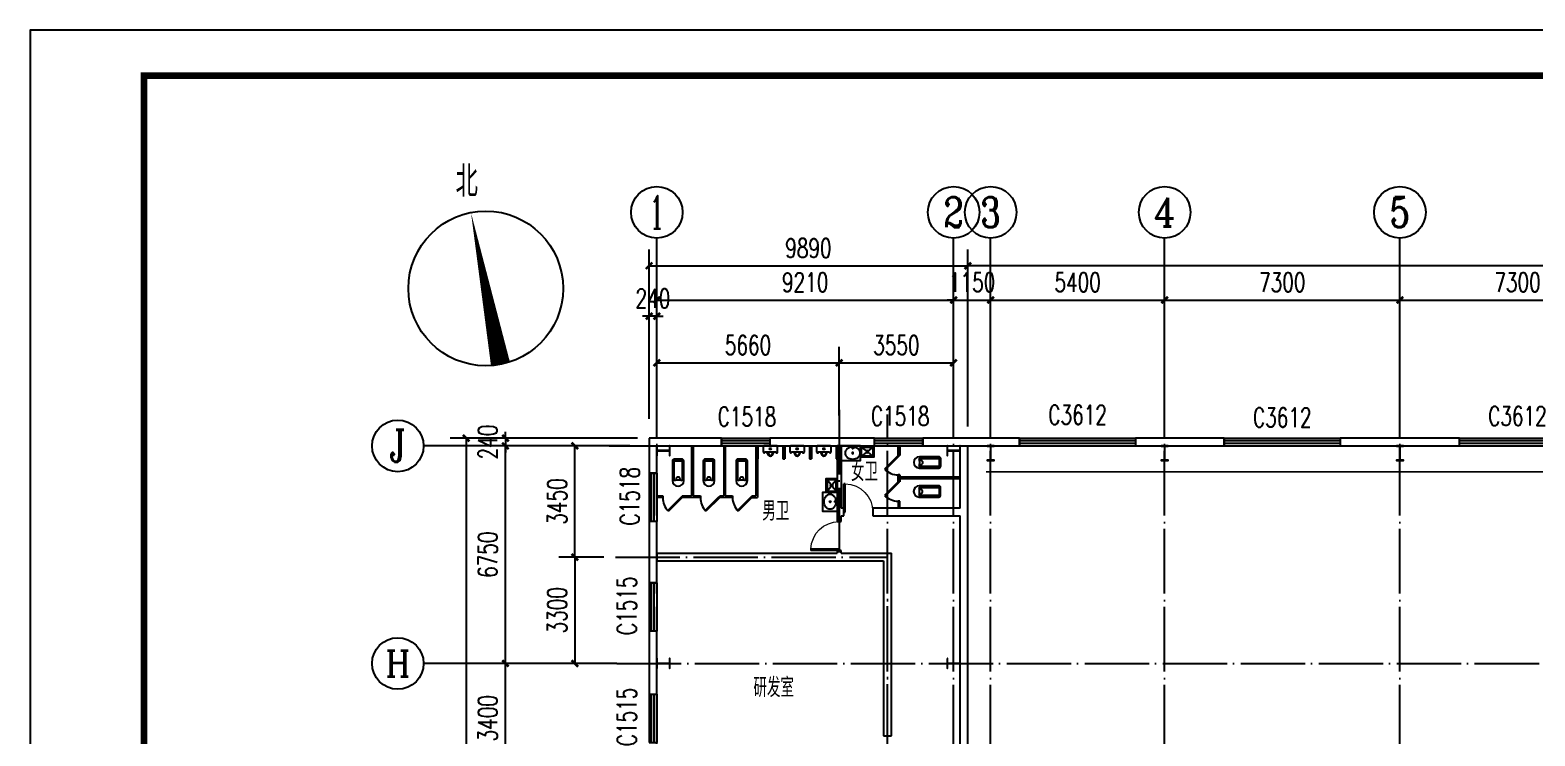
# Model space of a CAD drawing. Extents: x -89996 to 1006241, y -2176 to 440573.
# Drawn here: x 242854 to 289552, y 252998 to 274896 of the extents above; entities that cross this region are included whole.
import ezdxf
from ezdxf.enums import TextEntityAlignment as Align

# ---------------------------------------------------------------- set-up
doc = ezdxf.new("R2010")
doc.units = 0
doc.header["$LTSCALE"] = 1000
doc.header["$MEASUREMENT"] = 0
doc.linetypes.add('DASH', pattern=[0.35, 0.25, -0.1])
doc.linetypes.add('DOTE', pattern=[2.42, 2, -0.2, 0.02, -0.2])
for name, color, linetype in [('AXIS', 3, 'Continuous'), ('AXIS_TEXT', 7, 'Continuous'), ('DIM_SYMB', 3, 'Continuous'), ('DOTE', 1, 'DOTE'), ('GZ', 50, 'Continuous'), ('LVTRY', 6, 'Continuous'), ('PUB_TEXT', 7, 'Continuous'), ('PUB_TITLE', 4, 'Continuous'), ('TEXT', 7, 'Continuous'), ('WALL', 9, 'Continuous'), ('WINDOW', 4, 'Continuous'), ('WINDOW_TEXT', 7, 'Continuous')]:
    doc.layers.add(name, color=color, linetype=linetype)
doc.styles.add('_TCH_AXIS', font='COMPLEX', dxfattribs={"bigfont": 'GBCBIG'})
doc.styles.add('_TCH_DIM', font='SIMPLEX', dxfattribs={"bigfont": 'GBCBIG'})
doc.styles.add('_TCH_DIM_T3', font='SIMPLEX', dxfattribs={"width": 0.705882, "bigfont": 'GBCBIG'})
doc.styles.add('_TCH_WINDOW', font='SIMPLEX', dxfattribs={"height": 3.5, "bigfont": 'GBCBIG'})
doc.styles.add('COMPLEX', font='COMPLEX')
doc.styles.add('TSSD_Norm', font='tssdeng.shx', dxfattribs={"bigfont": 'hztxt.shx'})
doc.dimstyles.new('_TCH_ARCH&&200', dxfattribs={"dimtxt": 595, "dimasz": 200, "dimexe": 500, "dimexo": 600, "dimgap": 252.5, "dimtad": 1, "dimdec": 0, "dimzin": 0, "dimdsep": 46, "dimtxsty": '_TCH_DIM_T3', "dimblk": 'ARCHTICK', "dimcen": 0.09, "dimclrt": 7, "dimazin": 2, "dimtfac": 1, "dimtdec": 0, "dimtix": 1, "dimtmove": 2, "dimatfit": 3, "dimfxl": 0, "dimtolj": 1, "dimtzin": 0, "dimarcsym": 0})
doc.dimstyles.new('TCH-200-1', dxfattribs={"dimtxt": 595, "dimasz": 200, "dimexe": 500, "dimexo": 600, "dimgap": 252.5, "dimtad": 1, "dimdec": 0, "dimzin": 0, "dimdsep": 46, "dimtxsty": '_TCH_DIM_T3', "dimblk": 'ARCHTICK', "dimcen": 0.09, "dimclrd": 3, "dimclre": 3, "dimclrt": 7, "dimazin": 2, "dimtfac": 1, "dimtdec": 0, "dimtix": 1, "dimtmove": 2, "dimatfit": 3, "dimfxl": 0, "dimtolj": 1, "dimtzin": 0, "dimarcsym": 0})

# ---------------------------------------------------------------- blocks, each defined once
blk = doc.blocks.new('_ArchTick')
at = {"color": 0, "linetype": 'ByBlock', "const_width": 0.4}
blk.add_lwpolyline([(-0.5, -0.5), (0.5, 0.5)], dxfattribs=at)
blk = doc.blocks.new('*D50')
at = {"layer": 'Defpoints', "color": 0, "transparency": 16777216}
for p in [(259758, 261995), (261230, 261995), (261262, 258545)]:
    blk.add_point(p, dxfattribs=at)
at = {"layer": 'WALL', "color": 3, "lineweight": -2, "transparency": 16777216}
for p, q in [((260630, 261995), (259258, 261995)), ((259758, 258545), (259758, 261995)), ((260662, 258545), (259258, 258545))]:
    blk.add_line(p, q, dxfattribs=at)
at = {"layer": 'WALL', "color": 3, "lineweight": -2, "transparency": 16777216, "xscale": 200, "yscale": 200, "zscale": 200}
for p, rotation in [((259758, 261995), 90), ((259758, 258545), 270)]:
    blk.add_blockref('_ArchTick', p, dxfattribs=dict(at, rotation=rotation))
at = {"layer": 'WALL', "color": 7, "transparency": 16777216, "insert": (259208, 260270), "char_height": 595, "attachment_point": 5, "rotation": 90, "style": '_TCH_DIM_T3'}
blk.add_mtext('\\A1;3450', dxfattribs=at)
blk = doc.blocks.new('*D51')
at = {"layer": 'Defpoints', "color": 0, "transparency": 16777216}
for p in [(261262, 258545), (259758, 255245), (261230, 255245)]:
    blk.add_point(p, dxfattribs=at)
at = {"layer": 'WALL', "color": 3, "lineweight": -2, "transparency": 16777216}
for p, q in [((260662, 258545), (259258, 258545)), ((259758, 258545), (259758, 255245)), ((260630, 255245), (259258, 255245))]:
    blk.add_line(p, q, dxfattribs=at)
at = {"layer": 'WALL', "color": 3, "lineweight": -2, "transparency": 16777216, "xscale": 200, "yscale": 200, "zscale": 200}
for p, rotation in [((259758, 258545), 90), ((259758, 255245), 270)]:
    blk.add_blockref('_ArchTick', p, dxfattribs=dict(at, rotation=rotation))
at = {"layer": 'WALL', "color": 7, "transparency": 16777216, "insert": (259208, 256895), "char_height": 595, "attachment_point": 5, "rotation": 90, "style": '_TCH_DIM_T3'}
blk.add_mtext('\\A1;3300', dxfattribs=at)
blk = doc.blocks.new('*D53')
at = {"layer": 'Defpoints', "color": 0, "transparency": 16777216}
for p in [(257604, 261995), (262062, 261995), (262302, 262235)]:
    blk.add_point(p, dxfattribs=at)
at = {"layer": 'WALL', "color": 3, "lineweight": -2, "transparency": 16777216}
for p, q in [((261702, 262235), (257104, 262235)), ((261462, 261995), (257104, 261995)), ((257604, 262235), (257604, 262435)), ((257604, 262235), (257604, 261995)), ((257604, 261995), (257604, 261795))]:
    blk.add_line(p, q, dxfattribs=at)
at = {"layer": 'WALL', "color": 3, "lineweight": -2, "transparency": 16777216, "xscale": 200, "yscale": 200, "zscale": 200}
for p, rotation in [((257604, 262235), 270), ((257604, 261995), 90)]:
    blk.add_blockref('_ArchTick', p, dxfattribs=dict(at, rotation=rotation))
at = {"layer": 'WALL', "color": 7, "transparency": 16777216, "insert": (257054, 262115), "char_height": 595, "attachment_point": 5, "rotation": 90, "style": '_TCH_DIM_T3'}
blk.add_mtext('\\A1;240', dxfattribs=at)
blk = doc.blocks.new('_AXISO')
blk.add_circle((0, 0), 0.5)
at = {"layer": 'AXIS_TEXT', "style": 'COMPLEX', "width": 1.041667}
blk.add_attdef('A', text='', height=0.56, dxfattribs=at).set_placement((-0.25, -0.28), (0.25, -0.28), align=Align.FIT)
blk = doc.blocks.new('*D3018')
at = {"layer": 'AXIS', "color": 0, "lineweight": -2, "transparency": 16777216}
for p, q in [((1480, 42427), (1480, 45877)), ((10690, 42427), (10690, 45877)), ((1480, 45377), (10690, 45377))]:
    blk.add_line(p, q, dxfattribs=at)
at = {"layer": 'Defpoints', "color": 0, "transparency": 16777216}
for p in [(10690, 45377), (1480, 41827), (10690, 41827)]:
    blk.add_point(p, dxfattribs=at)
at = {"layer": 'AXIS', "color": 0, "lineweight": -2, "transparency": 16777216, "xscale": 200, "yscale": 200, "zscale": 200, "rotation": 180}
blk.add_blockref('_ArchTick', (1480, 45377), dxfattribs=at)
at = {"layer": 'AXIS', "color": 0, "lineweight": -2, "transparency": 16777216, "xscale": 200, "yscale": 200, "zscale": 200}
blk.add_blockref('_ArchTick', (10690, 45377), dxfattribs=at)
at = {"layer": 'AXIS', "color": 7, "transparency": 16777216, "insert": (6085, 45927), "char_height": 595, "attachment_point": 5, "style": '_TCH_DIM_T3'}
blk.add_mtext('\\A1;9210', dxfattribs=at)
blk = doc.blocks.new('*D3019')
at = {"layer": 'AXIS', "color": 0, "lineweight": -2, "transparency": 16777216}
for p, q in [((10690, 42427), (10690, 45877)), ((11840, 42427), (11840, 45877)), ((10690, 45377), (10490, 45377)), ((10690, 45377), (11840, 45377)), ((11840, 45377), (12040, 45377))]:
    blk.add_line(p, q, dxfattribs=at)
at = {"layer": 'Defpoints', "color": 0, "transparency": 16777216}
for p in [(11840, 45377), (10690, 41827), (11840, 41827)]:
    blk.add_point(p, dxfattribs=at)
at = {"layer": 'AXIS', "color": 0, "lineweight": -2, "transparency": 16777216, "xscale": 200, "yscale": 200, "zscale": 200}
blk.add_blockref('_ArchTick', (10690, 45377), dxfattribs=at)
at = {"layer": 'AXIS', "color": 0, "lineweight": -2, "transparency": 16777216, "xscale": 200, "yscale": 200, "zscale": 200, "rotation": 180}
blk.add_blockref('_ArchTick', (11840, 45377), dxfattribs=at)
at = {"layer": 'AXIS', "color": 7, "transparency": 16777216, "insert": (11265, 45927), "char_height": 595, "attachment_point": 5, "style": '_TCH_DIM_T3'}
blk.add_mtext('\\A1;1150', dxfattribs=at)
blk = doc.blocks.new('*D3020')
at = {"layer": 'AXIS', "color": 0, "lineweight": -2, "transparency": 16777216}
for p, q in [((11840, 42427), (11840, 45877)), ((17240, 42427), (17240, 45877)), ((11840, 45377), (17240, 45377))]:
    blk.add_line(p, q, dxfattribs=at)
at = {"layer": 'Defpoints', "color": 0, "transparency": 16777216}
for p in [(17240, 45377), (11840, 41827), (17240, 41827)]:
    blk.add_point(p, dxfattribs=at)
at = {"layer": 'AXIS', "color": 0, "lineweight": -2, "transparency": 16777216, "xscale": 200, "yscale": 200, "zscale": 200, "rotation": 180}
blk.add_blockref('_ArchTick', (11840, 45377), dxfattribs=at)
at = {"layer": 'AXIS', "color": 0, "lineweight": -2, "transparency": 16777216, "xscale": 200, "yscale": 200, "zscale": 200}
blk.add_blockref('_ArchTick', (17240, 45377), dxfattribs=at)
at = {"layer": 'AXIS', "color": 7, "transparency": 16777216, "insert": (14540, 45927), "char_height": 595, "attachment_point": 5, "style": '_TCH_DIM_T3'}
blk.add_mtext('\\A1;5400', dxfattribs=at)
blk = doc.blocks.new('*D3021')
at = {"layer": 'AXIS', "color": 0, "lineweight": -2, "transparency": 16777216}
for p, q in [((17240, 42427), (17240, 45877)), ((24540, 42427), (24540, 45877)), ((17240, 45377), (24540, 45377))]:
    blk.add_line(p, q, dxfattribs=at)
at = {"layer": 'Defpoints', "color": 0, "transparency": 16777216}
for p in [(24540, 45377), (17240, 41827), (24540, 41827)]:
    blk.add_point(p, dxfattribs=at)
at = {"layer": 'AXIS', "color": 0, "lineweight": -2, "transparency": 16777216, "xscale": 200, "yscale": 200, "zscale": 200, "rotation": 180}
blk.add_blockref('_ArchTick', (17240, 45377), dxfattribs=at)
at = {"layer": 'AXIS', "color": 0, "lineweight": -2, "transparency": 16777216, "xscale": 200, "yscale": 200, "zscale": 200}
blk.add_blockref('_ArchTick', (24540, 45377), dxfattribs=at)
at = {"layer": 'AXIS', "color": 7, "transparency": 16777216, "insert": (20890, 45927), "char_height": 595, "attachment_point": 5, "style": '_TCH_DIM_T3'}
blk.add_mtext('\\A1;7300', dxfattribs=at)
blk = doc.blocks.new('*D3022')
at = {"layer": 'AXIS', "color": 0, "lineweight": -2, "transparency": 16777216}
for p, q in [((24540, 42427), (24540, 45877)), ((31840, 42427), (31840, 45877)), ((24540, 45377), (31840, 45377))]:
    blk.add_line(p, q, dxfattribs=at)
at = {"layer": 'Defpoints', "color": 0, "transparency": 16777216}
for p in [(31840, 45377), (24540, 41827), (31840, 41827)]:
    blk.add_point(p, dxfattribs=at)
at = {"layer": 'AXIS', "color": 0, "lineweight": -2, "transparency": 16777216, "xscale": 200, "yscale": 200, "zscale": 200, "rotation": 180}
blk.add_blockref('_ArchTick', (24540, 45377), dxfattribs=at)
at = {"layer": 'AXIS', "color": 0, "lineweight": -2, "transparency": 16777216, "xscale": 200, "yscale": 200, "zscale": 200}
blk.add_blockref('_ArchTick', (31840, 45377), dxfattribs=at)
at = {"layer": 'AXIS', "color": 7, "transparency": 16777216, "insert": (28190, 45927), "char_height": 595, "attachment_point": 5, "style": '_TCH_DIM_T3'}
blk.add_mtext('\\A1;7300', dxfattribs=at)
blk = doc.blocks.new('*D3037')
at = {"layer": 'AXIS', "color": 0, "lineweight": -2, "transparency": 16777216}
for p, q in [((-360, 34100), (-3718, 34100)), ((-3218, 30700), (-3218, 34100)), ((-360, 30700), (-3718, 30700))]:
    blk.add_line(p, q, dxfattribs=at)
at = {"layer": 'Defpoints', "color": 0, "transparency": 16777216}
for p in [(-3218, 34100), (240, 34100), (240, 30700)]:
    blk.add_point(p, dxfattribs=at)
at = {"layer": 'AXIS', "color": 0, "lineweight": -2, "transparency": 16777216, "xscale": 200, "yscale": 200, "zscale": 200}
for p, rotation in [((-3218, 34100), 90), ((-3218, 30700), 270)]:
    blk.add_blockref('_ArchTick', p, dxfattribs=dict(at, rotation=rotation))
at = {"layer": 'AXIS', "color": 7, "transparency": 16777216, "insert": (-3768, 32400), "char_height": 595, "attachment_point": 5, "rotation": 90, "style": '_TCH_DIM_T3'}
blk.add_mtext('\\A1;3400', dxfattribs=at)
blk = doc.blocks.new('*D3038')
at = {"layer": 'AXIS', "color": 0, "lineweight": -2, "transparency": 16777216}
for p, q in [((-360, 40850), (-3718, 40850)), ((-3218, 34100), (-3218, 40850)), ((-360, 34100), (-3718, 34100))]:
    blk.add_line(p, q, dxfattribs=at)
at = {"layer": 'Defpoints', "color": 0, "transparency": 16777216}
for p in [(-3218, 40850), (240, 40850), (240, 34100)]:
    blk.add_point(p, dxfattribs=at)
at = {"layer": 'AXIS', "color": 0, "lineweight": -2, "transparency": 16777216, "xscale": 200, "yscale": 200, "zscale": 200}
for p, rotation in [((-3218, 40850), 90), ((-3218, 34100), 270)]:
    blk.add_blockref('_ArchTick', p, dxfattribs=dict(at, rotation=rotation))
at = {"layer": 'AXIS', "color": 7, "transparency": 16777216, "insert": (-3768, 37475), "char_height": 595, "attachment_point": 5, "rotation": 90, "style": '_TCH_DIM_T3'}
blk.add_mtext('\\A1;6750', dxfattribs=at)
blk = doc.blocks.new('*D68')
at = {"layer": 'Defpoints', "color": 0, "transparency": 16777216}
for p in [(262302, 262235), (256386, 222145), (262302, 222145)]:
    blk.add_point(p, dxfattribs=at)
at = {"layer": 'WALL', "color": 3, "lineweight": -2, "transparency": 16777216}
for p, q in [((261702, 262235), (255886, 262235)), ((256386, 262235), (256386, 222145)), ((261702, 222145), (255886, 222145))]:
    blk.add_line(p, q, dxfattribs=at)
at = {"layer": 'WALL', "color": 3, "lineweight": -2, "transparency": 16777216, "xscale": 200, "yscale": 200, "zscale": 200}
for p, rotation in [((256386, 262235), 90), ((256386, 222145), 270)]:
    blk.add_blockref('_ArchTick', p, dxfattribs=dict(at, rotation=rotation))
at = {"layer": 'WALL', "color": 7, "transparency": 16777216, "insert": (255836, 242190), "char_height": 595, "attachment_point": 5, "rotation": 90, "style": '_TCH_DIM_T3'}
blk.add_mtext('\\A1;40090', dxfattribs=at)
blk = doc.blocks.new('*D62')
at = {"layer": 'Defpoints', "color": 0, "transparency": 16777216}
for p in [(267962, 264572), (262302, 262335), (267962, 262335)]:
    blk.add_point(p, dxfattribs=at)
at = {"layer": 'WALL', "color": 3, "lineweight": -2, "transparency": 16777216}
for p, q in [((262302, 262935), (262302, 265072)), ((267962, 262935), (267962, 265072)), ((262302, 264572), (267962, 264572))]:
    blk.add_line(p, q, dxfattribs=at)
at = {"layer": 'WALL', "color": 3, "lineweight": -2, "transparency": 16777216, "xscale": 200, "yscale": 200, "zscale": 200, "rotation": 180}
blk.add_blockref('_ArchTick', (262302, 264572), dxfattribs=at)
at = {"layer": 'WALL', "color": 3, "lineweight": -2, "transparency": 16777216, "xscale": 200, "yscale": 200, "zscale": 200}
blk.add_blockref('_ArchTick', (267962, 264572), dxfattribs=at)
at = {"layer": 'WALL', "color": 7, "transparency": 16777216, "insert": (265132, 265122), "char_height": 595, "attachment_point": 5, "style": '_TCH_DIM_T3'}
blk.add_mtext('\\A1;5660', dxfattribs=at)
blk = doc.blocks.new('*D63')
at = {"layer": 'Defpoints', "color": 0, "transparency": 16777216}
for p in [(271512, 264572), (267962, 262335), (271512, 262335)]:
    blk.add_point(p, dxfattribs=at)
at = {"layer": 'WALL', "color": 3, "lineweight": -2, "transparency": 16777216}
for p, q in [((267962, 262935), (267962, 265072)), ((271512, 262935), (271512, 265072)), ((267962, 264572), (271512, 264572))]:
    blk.add_line(p, q, dxfattribs=at)
at = {"layer": 'WALL', "color": 3, "lineweight": -2, "transparency": 16777216, "xscale": 200, "yscale": 200, "zscale": 200, "rotation": 180}
blk.add_blockref('_ArchTick', (267962, 264572), dxfattribs=at)
at = {"layer": 'WALL', "color": 3, "lineweight": -2, "transparency": 16777216, "xscale": 200, "yscale": 200, "zscale": 200}
blk.add_blockref('_ArchTick', (271512, 264572), dxfattribs=at)
at = {"layer": 'WALL', "color": 7, "transparency": 16777216, "insert": (269737, 265122), "char_height": 595, "attachment_point": 5, "style": '_TCH_DIM_T3'}
blk.add_mtext('\\A1;3550', dxfattribs=at)
blk = doc.blocks.new('*D65')
at = {"layer": 'Defpoints', "color": 0, "transparency": 16777216}
for p in [(262062, 266022), (262062, 262235), (262302, 262235)]:
    blk.add_point(p, dxfattribs=at)
at = {"layer": 'WALL', "color": 3, "lineweight": -2, "transparency": 16777216}
for p, q in [((262062, 262835), (262062, 266522)), ((262302, 262835), (262302, 266522)), ((262062, 266022), (261862, 266022)), ((262302, 266022), (262062, 266022)), ((262302, 266022), (262502, 266022))]:
    blk.add_line(p, q, dxfattribs=at)
at = {"layer": 'WALL', "color": 3, "lineweight": -2, "transparency": 16777216, "xscale": 200, "yscale": 200, "zscale": 200}
blk.add_blockref('_ArchTick', (262062, 266022), dxfattribs=at)
at = {"layer": 'WALL', "color": 3, "lineweight": -2, "transparency": 16777216, "xscale": 200, "yscale": 200, "zscale": 200, "rotation": 180}
blk.add_blockref('_ArchTick', (262302, 266022), dxfattribs=at)
at = {"layer": 'WALL', "color": 7, "transparency": 16777216, "insert": (262182, 266572), "char_height": 595, "attachment_point": 5, "style": '_TCH_DIM_T3'}
blk.add_mtext('\\A1;240', dxfattribs=at)
blk = doc.blocks.new('*D66')
at = {"layer": 'Defpoints', "color": 0, "transparency": 16777216}
for p in [(271952, 267584), (262062, 262235), (271952, 261995)]:
    blk.add_point(p, dxfattribs=at)
at = {"layer": 'WALL', "color": 3, "lineweight": -2, "transparency": 16777216}
for p, q in [((262062, 262835), (262062, 268084)), ((271952, 262595), (271952, 268084)), ((262062, 267584), (271952, 267584))]:
    blk.add_line(p, q, dxfattribs=at)
at = {"layer": 'WALL', "color": 3, "lineweight": -2, "transparency": 16777216, "xscale": 200, "yscale": 200, "zscale": 200, "rotation": 180}
blk.add_blockref('_ArchTick', (262062, 267584), dxfattribs=at)
at = {"layer": 'WALL', "color": 3, "lineweight": -2, "transparency": 16777216, "xscale": 200, "yscale": 200, "zscale": 200}
blk.add_blockref('_ArchTick', (271952, 267584), dxfattribs=at)
at = {"layer": 'WALL', "color": 7, "transparency": 16777216, "insert": (267007, 268134), "char_height": 595, "attachment_point": 5, "style": '_TCH_DIM_T3'}
blk.add_mtext('\\A1;9890', dxfattribs=at)
blk = doc.blocks.new('*D67')
at = {"layer": 'Defpoints', "color": 0, "transparency": 16777216}
for p in [(271952, 267584), (271952, 261995), (351062, 262335)]:
    blk.add_point(p, dxfattribs=at)
at = {"layer": 'WALL', "color": 3, "lineweight": -2, "transparency": 16777216}
for p, q in [((271952, 262595), (271952, 268084)), ((351062, 262935), (351062, 268084)), ((351062, 267584), (271952, 267584))]:
    blk.add_line(p, q, dxfattribs=at)
at = {"layer": 'WALL', "color": 3, "lineweight": -2, "transparency": 16777216, "xscale": 200, "yscale": 200, "zscale": 200, "rotation": 180}
blk.add_blockref('_ArchTick', (271952, 267584), dxfattribs=at)
at = {"layer": 'WALL', "color": 3, "lineweight": -2, "transparency": 16777216, "xscale": 200, "yscale": 200, "zscale": 200}
blk.add_blockref('_ArchTick', (351062, 267584), dxfattribs=at)
at = {"layer": 'WALL', "color": 7, "transparency": 16777216, "insert": (311507, 268134), "char_height": 595, "attachment_point": 5, "style": '_TCH_DIM_T3'}
blk.add_mtext('\\A1;79110', dxfattribs=at)
blk = doc.blocks.new('*U14')
at = {"color": 0}
for p, q in [((0, 0), (830, 0)), ((30, 0), (30, -400)), ((830, 0), (830, -400)), ((0, 0), (0, -400)), ((0, -400), (30, -400)), ((286, -180), (544, -180)), ((324, -180), (376, -272)), ((506, -180), (454, -272)), ((800, 0), (800, -400)), ((800, -400), (830, -400))]:
    blk.add_line(p, q, dxfattribs=at)
blk.add_lwpolyline([(244, -199), (247, -190, -0.320465), (261, -180), (286, -180, -0.270349), (299, -188), (354, -284, 0.583333), (476, -284), (531, -188, -0.270349), (544, -180), (569, -180, -0.320465), (583, -190), (586, -199, 0.847127), (640, -190), (640, -30, 0.414214), (610, 0), (220, 0, 0.414214), (190, -30), (190, -190, 0.847127)], format="xyb", close=True, dxfattribs=at)
blk.add_circle((415, -90), 25, dxfattribs=at)
blk.add_arc((415, -250), 45, 209.4871, 330.5129, dxfattribs=at)
blk.add_point((575, 0), dxfattribs=at)
blk = doc.blocks.new('*U12')
at = {"color": 0}
for p, q in [((-125, -670), (-125, -60)), ((-115, -50), (115, -50)), ((125, -60), (125, -670))]:
    blk.add_line(p, q, dxfattribs=at)
blk.add_lwpolyline([(175, -664), (175, -60, 0.414214), (115, 0), (-115, 0, 0.414214), (-175, -60), (-175, -664, 1)], format="xyb", close=True, dxfattribs=at)
for centre, radius, start, end in [((-115, -60), 10, 90, 180), ((115, -60), 10, 0, 90), ((0, -1140), 487, 75.1173, 104.8827), ((0, -623), 64.6, 328.6901, 211.3099)]:
    blk.add_arc(centre, radius, start, end, dxfattribs=at)
blk = doc.blocks.new('$TCHSYS$WIN2D')
for p, q in [((-0.5, 0.5), (0.5, 0.5)), ((-0.5, 0.5), (-0.5, -0.5)), ((0.5, 0.5), (0.5, -0.5)), ((0.5, 0.167), (-0.5, 0.167)), ((0.5, -0.167), (-0.5, -0.167)), ((-0.5, -0.5), (0.5, -0.5))]:
    blk.add_line(p, q)
blk = doc.blocks.new('$DorLib2D$00000001')
for p, q in [((0.45, 0.975), (0.5, 0.975)), ((0.45, 0), (0.45, 0.975)), ((0.5, 0), (0.5, 0.975)), ((0.5, 0), (0.45, 0))]:
    blk.add_line(p, q)
at = {"lineweight": 13}
blk.add_arc((0.475, 0), 0.975, 91.4693, 180, dxfattribs=at)
blk = doc.blocks.new('$lvtry$00000191')
at = {"color": 0}
for p, q in [((-250, -50, 0), (-39, -219, 0)), ((-250, -450, 0), (-39, -281, 0)), ((39, -219, 0), (250, -50, 0)), ((39, -281, 0), (250, -450, 0))]:
    blk.add_line(p, q, dxfattribs=at)
at = {"color": 0, "elevation": 0}
for points in [[(300, -500), (300, 0), (-300, 0), (-300, -500)], [(250, -450), (250, -50), (-250, -50), (-250, -450)]]:
    blk.add_lwpolyline(points, close=True, dxfattribs=at)
at = {"color": 0}
blk.add_circle((0, -250, 0), 50, dxfattribs=at)
for p in [(0, -50, 0), (0, -250, 0)]:
    blk.add_point(p, dxfattribs=at)
blk = doc.blocks.new('$lvtry$00000194')
at = {"color": 0}
for p, q in [((-17, -27), (-17, -17)), ((17, -27), (17, -17))]:
    blk.add_line(p, q, dxfattribs=at)
blk.add_lwpolyline([(14, -39, -0.067374), (92, -53, -0.088152), (166, -93, -0.105269), (218, -155, -0.121685), (235, -224, -0.121685), (218, -292, -0.105269), (166, -355, -0.088152), (92, -394, -0.078966), (0, -409, -0.078966), (-92, -394, -0.088152), (-166, -355, -0.105269), (-218, -292, -0.121685), (-235, -224, -0.121685), (-218, -155, -0.105269), (-166, -93, -0.088152), (-92, -53, -0.059935), (-23, -40, -0.059935)], format="xyb", dxfattribs=at)
for centre, radius in [((0, -221), 20), ((0, -27), 16.7), ((0, -221), 15)]:
    blk.add_circle(centre, radius, dxfattribs=at)
for centre, radius, start, end in [((0, -17), 16.7, 0, 180), ((-40, -17), 10.1, 106.6096, 258.1648), ((-64, 250), 259, 274.7069, 282.3732), ((-75, -197), 173, 71.36, 79.1873), ((-29, -63), 6.77, 155.344, 308.3224), ((-171, 35), 166, 324.8411, 338.1337), ((-171, 35), 170, 324.8411, 331.3523), ((-29, -63), 3.37, 155.344, 308.3224), ((100, -178), 170, 132.3141, 138.8253), ((100, -178), 166, 125.5327, 138.8253), ((-12, -42), 10.6, 201.8924, 261.774), ((-381, -99), 372, 2.3982, 6.7627), ((0, -80), 9.9, 201.7837, 338.2163), ((64, 250), 259, 257.6268, 265.2931), ((381, -99), 372, 170.1008, 177.6018), ((75, -197), 173, 100.8127, 110.4191), ((40, -17), 10.1, 281.8352, 73.3904)]:
    blk.add_arc(centre, radius, start, end, dxfattribs=at)
for p in [(0, -27), (0, -221)]:
    blk.add_point(p, dxfattribs=at)
blk = doc.blocks.new('A$C3A647AB8')
at = {"layer": 'AXIS'}
for p, q in [((1480, 41826.8), (1480, 47298.2)), ((10690.2, 41826.8), (10690.2, 47298.2)), ((11840, 41826.8), (11840, 47298.2)), ((17240, 41826.8), (17240, 47298.2)), ((24540, 41826.8), (24540, 47298.2)), ((240, 40850), (-5757.4, 40850)), ((240, 34100), (-5757.4, 34100))]:
    blk.add_line(p, q, dxfattribs=at)
at = {"layer": 'DOTE'}
for p, q in [((1480, -26.8), (1480, 41826.8)), ((8640.2, -24.6), (8640.2, 41826.8)), ((10690.2, -24.6), (10690.2, 41826.8)), ((11840, -26.8), (11840, 41826.8)), ((17240, -26.8), (17240, 41826.8)), ((24540, -26.8), (24540, 41826.8)), ((0, 40850), (91000, 40850)), ((240, 34100), (91240, 34100))]:
    blk.add_line(p, q, dxfattribs=at)
at = {"layer": 'GZ'}
for points in [[(1480, 40849.7), (1480, 40549.7), (1490, 40549.7), (1490, 40692.9), (1495, 40696.7), (1865.3, 40696.7), (1870, 40692.9), (1870, 40549.7), (1880, 40549.7), (1880, 40849.7), (1870, 40849.7), (1870, 40706.7), (1865.5, 40702.7), (1495, 40702.7), (1490, 40706.7), (1490, 40849.7), (1480, 40849.7)], [(10490, 40849.7), (10490, 40549.7), (10500, 40549.7), (10500, 40692.9), (10505, 40696.7), (10875.3, 40696.7), (10880, 40692.9), (10880, 40549.7), (10890, 40549.7), (10890, 40849.7), (10880, 40849.7), (10880, 40706.7), (10875.5, 40702.7), (10505, 40702.7), (10500, 40706.7), (10500, 40849.7), (10490, 40849.7)], [(11950, 40850), (11730, 40850), (11730, 40840), (11833.1, 40840), (11837, 40835), (11837, 40414.6), (11833.1, 40410), (11730, 40410), (11730, 40400), (11950, 40400), (11950, 40410), (11847, 40410), (11843, 40414.5), (11843, 40835), (11847, 40840), (11950, 40840), (11950, 40850)], [(17350, 40850), (17130, 40850), (17130, 40840), (17233.1, 40840), (17237, 40835), (17237, 40414.6), (17233.1, 40410), (17130, 40410), (17130, 40400), (17350, 40400), (17350, 40410), (17247, 40410), (17243, 40414.5), (17243, 40835), (17247, 40840), (17350, 40840), (17350, 40850)], [(24650, 40850), (24430, 40850), (24430, 40840), (24533.1, 40840), (24537, 40835), (24537, 40414.6), (24533.1, 40410), (24430, 40410), (24430, 40400), (24650, 40400), (24650, 40410), (24547, 40410), (24543, 40414.5), (24543, 40835), (24547, 40840), (24650, 40840), (24650, 40850)], [(1480, 34250), (1480, 33950), (1490, 33950), (1490, 34093.2), (1495, 34097), (1865.3, 34097), (1870, 34093.2), (1870, 33950), (1880, 33950), (1880, 34250), (1870, 34250), (1870, 34107), (1865.5, 34103), (1495, 34103), (1490, 34107), (1490, 34250), (1480, 34250)], [(10490, 34250), (10490, 33950), (10500, 33950), (10500, 34093.2), (10505, 34097), (10875.3, 34097), (10880, 34093.2), (10880, 33950), (10890, 33950), (10890, 34250), (10880, 34250), (10880, 34107), (10875.5, 34103), (10505, 34103), (10500, 34107), (10500, 34250), (10490, 34250)]]:
    blk.add_lwpolyline(points, close=True, dxfattribs=at)
at = {"layer": 'AXIS'}
ref = blk.add_blockref('_AXISO', (1480, 48098.2), dxfattribs=dict(at, xscale=1600, yscale=1600, zscale=1600))
ref.add_attrib('A', '1', dxfattribs={"layer": 'AXIS_TEXT', "height": 1029.4, "style": '_TCH_AXIS'}).set_placement((1259.4, 47583.5), (1700.6, 47583.5), align=Align.FIT)
ref = blk.add_blockref('_AXISO', (10690.2, 48098.2), dxfattribs=dict(at, xscale=1600, yscale=1600, zscale=1600))
ref.add_attrib('A', '2', dxfattribs={"layer": 'AXIS_TEXT', "height": 931.9, "style": '_TCH_AXIS'}).set_placement((10379.5, 47632.3), (11000.8, 47632.3), align=Align.FIT)
ref = blk.add_blockref('_AXISO', (11840, 48098.2), dxfattribs=dict(at, xscale=1600, yscale=1600, zscale=1600))
ref.add_attrib('A', '3', dxfattribs={"layer": 'AXIS_TEXT', "height": 931.9, "style": '_TCH_AXIS'}).set_placement((11529.4, 47632.3), (12150.6, 47632.3), align=Align.FIT)
ref = blk.add_blockref('_AXISO', (17240, 48098.2), dxfattribs=dict(at, xscale=1600, yscale=1600, zscale=1600))
ref.add_attrib('A', '4', dxfattribs={"layer": 'AXIS_TEXT', "height": 890.9, "style": '_TCH_AXIS'}).set_placement((16900.6, 47652.8), (17579.4, 47652.8), align=Align.FIT)
ref = blk.add_blockref('_AXISO', (24540, 48098.2), dxfattribs=dict(at, xscale=1600, yscale=1600, zscale=1600))
ref.add_attrib('A', '5', dxfattribs={"layer": 'AXIS_TEXT', "height": 931.9, "style": '_TCH_AXIS'}).set_placement((24229.4, 47632.3), (24850.6, 47632.3), align=Align.FIT)
ref = blk.add_blockref('_AXISO', (-6557.4, 40850), dxfattribs=dict(at, xscale=1600, yscale=1600, zscale=1600))
ref.add_attrib('A', 'J', dxfattribs={"layer": 'AXIS_TEXT', "height": 992.1, "style": '_TCH_AXIS'}).set_placement((-6817.3, 40353.9), (-6297.6, 40353.9), align=Align.FIT)
ref = blk.add_blockref('_AXISO', (-6557.4, 34100), dxfattribs=dict(at, xscale=1600, yscale=1600, zscale=1600))
ref.add_attrib('A', 'H', dxfattribs={"layer": 'AXIS_TEXT', "height": 811, "style": '_TCH_AXIS'}).set_placement((-6943.6, 33694.5), (-6171.2, 33694.5), align=Align.FIT)
for p1, p2, distance, picture, middle in [((1480, 41826.8), (10690.2, 41826.8), 3550, '*D3018', (6085.1, 45926.8)), ((10690.2, 41826.8), (11840, 41826.8), 3550, '*D3019', (11265.1, 45926.8)), ((11840, 41826.8), (17240, 41826.8), 3550, '*D3020', (14540, 45926.8)), ((17240, 41826.8), (24540, 41826.8), 3550, '*D3021', (20890, 45926.8)), ((24540, 41826.8), (31840, 41826.8), 3550, '*D3022', (28190, 45926.8)), ((240, 34100), (240, 40850), 3458.2, '*D3038', (-3768.2, 37475)), ((240, 30700), (240, 34100), 3458.2, '*D3037', (-3768.2, 32400))]:
    dim = blk.add_aligned_dim(p1=p1, p2=p2, distance=distance, dimstyle='_TCH_ARCH&&200', dxfattribs=at)
    dim.commit()
    dim.dimension.update_dxf_attribs({"geometry": picture, "text_midpoint": middle})

msp = doc.modelspace()

# ---------------------------------------------------------------- linework, layer by layer
at = {"color": 0}
for p, q in [((263378.07, 261994.83), (263378.07, 260444.83)), ((263378.07, 261994.83), (263378.07, 260444.83)), ((263428.07, 261994.83), (263428.07, 260444.83)), ((264378.07, 261994.83), (264378.07, 260444.83)), ((264378.07, 261994.83), (264378.07, 260444.83)), ((264428.07, 261994.83), (264428.07, 260444.83)), ((265378.07, 261994.83), (265378.07, 260444.83)), ((265378.07, 261994.83), (265378.07, 260444.83)), ((265432.12, 261994.83), (265432.12, 260394.83)), ((265432.12, 261994.83), (265432.12, 260394.83)), ((269792.13, 261696.68), (269792.13, 261994.83)), ((269842.13, 261994.83), (269842.13, 261696.68)), ((269792.13, 261696.68), (269367.87, 261272.41)), ((269813.34, 261675.47), (269389.61, 261251.73)), ((269842.13, 261696.68), (269792.13, 261696.68)), ((269792.13, 261696.68), (269813.34, 261675.47)), ((269842.13, 261096.68), (269792.13, 261096.68)), ((269792.13, 260882.69), (269792.13, 261096.68)), ((269842.13, 261096.68), (269842.13, 260882.69)), ((269792.13, 260882.69), (269367.87, 260458.43)), ((269813.34, 260861.48), (269389.61, 260437.74)), ((269842.13, 260882.69), (269792.13, 260882.69)), ((269792.13, 260882.69), (269813.34, 260861.48)), ((271712.13, 261020.88), (269842.13, 261020.88)), ((271712.13, 260970.88), (269842.13, 260970.88)), ((262302.13, 260444.83), (262485.67, 260444.83)), ((262485.67, 260394.83), (262302.13, 260394.83)), ((262485.67, 260444.83), (262485.67, 260394.83)), ((263064.46, 260416.05), (262640.73, 259992.31)), ((263085.67, 260394.83), (262661.41, 259970.57)), ((263085.67, 260394.83), (263064.46, 260416.05)), ((263085.67, 260444.83), (263378.07, 260444.83)), ((263085.67, 260444.83), (263085.67, 260394.83)), ((263653.07, 260394.83), (263085.67, 260394.83)), ((263428.07, 260444.83), (263653.07, 260444.83)), ((263653.07, 260444.83), (263653.07, 260394.83)), ((264231.86, 260416.05), (263808.13, 259992.31)), ((264253.07, 260394.83), (263828.81, 259970.57)), ((264253.07, 260394.83), (264231.86, 260416.05)), ((264253.07, 260444.83), (264378.07, 260444.83)), ((264253.07, 260444.83), (264253.07, 260394.83)), ((264653.07, 260394.83), (264253.07, 260394.83)), ((264428.07, 260444.83), (264653.07, 260444.83)), ((264653.07, 260444.83), (264653.07, 260394.83)), ((265231.86, 260416.05), (264808.13, 259992.31)), ((265253.07, 260394.83), (264828.81, 259970.57)), ((265253.07, 260394.83), (265231.86, 260416.05)), ((265253.07, 260444.83), (265378.07, 260444.83)), ((265253.07, 260444.83), (265253.07, 260394.83)), ((265253.07, 260394.83), (265432.12, 260394.83)), ((269792.13, 260282.69), (269792.13, 260061.09)), ((269842.13, 260282.69), (269792.13, 260282.69)), ((269842.13, 260061.09), (269842.13, 260282.69))]:
    msp.add_line(p, q, dxfattribs=at)
at = {"linetype": 'DASH', "const_width": 50}
msp.add_lwpolyline([(272522.13, 261195.09), (350822.13, 261195.09)], dxfattribs=at)
at = {"color": 0}
for centre, start, end in [((269792.13, 261696.68), 225, 270), ((263085.67, 260394.83), 180, 225), ((264253.07, 260394.83), 180, 225), ((265253.07, 260394.83), 180, 225), ((269792.13, 260882.69), 225, 270)]:
    msp.add_arc(centre, 600, start, end, dxfattribs=at)
at = {"layer": 'DIM_SYMB'}
msp.add_lwpolyline([(257453.44, 264525.04, 600, 0, 0), (256535.22, 269236.4, 0, 0, 0)], format="xyseb", dxfattribs=at)
msp.add_circle((256994.33, 266880.72), 2400, dxfattribs=at)
at = {"layer": 'DOTE'}
for p, q in [((267962.13, 263110.72), (267962.13, 258545.09)), ((267962.13, 263110.72), (267962.13, 258545.09)), ((261019.61, 258545.09), (269465.2, 258545.09)), ((269462.13, 221145.09), (269462.13, 258545.09))]:
    msp.add_line(p, q, dxfattribs=at)
at = {"layer": 'LVTRY'}
for points in [[(268622.13, 261994.83), (268022.13, 261994.83), (268022.13, 261544.83), (268622.13, 261544.83)], [(267902.13, 260556.37), (267902.13, 259956.37), (267452.13, 259956.37), (267452.13, 260556.37)]]:
    msp.add_lwpolyline(points, close=True, dxfattribs=at)
at = {"layer": 'PUB_TITLE'}
msp.add_lwpolyline([(242853.86, 190896.12), (391453.86, 190896.12), (391453.86, 274896.12), (242853.86, 274896.12)], close=True, dxfattribs=at)
at = {"layer": 'PUB_TITLE', "const_width": 200}
msp.add_lwpolyline([(246389.21, 192310.26), (246389.21, 273481.97), (390039.72, 273481.97), (390039.72, 192310.26)], close=True, dxfattribs=at)
at = {"layer": 'WALL'}
for p, q in [((262062.13, 262234.83), (262062.13, 261144.96)), ((264312.13, 262234.83), (262062.13, 262234.83)), ((262302.13, 261144.96), (262302.13, 261994.83)), ((262302.13, 261994.83), (264312.13, 261994.83)), ((264312.13, 261994.83), (264312.13, 262234.83)), ((269057.22, 262234.83), (265812.13, 262234.83)), ((265812.13, 262234.83), (265812.13, 261994.83)), ((265812.13, 261994.83), (269057.22, 261994.83)), ((267902.13, 261994.83), (267902.13, 259941.09)), ((268022.13, 261994.83), (267902.13, 261994.83)), ((268022.13, 261994.83), (268022.13, 260061.09)), ((269057.22, 261994.83), (269057.22, 262234.83)), ((271832.13, 262234.83), (270557.22, 262234.83)), ((270557.22, 262234.83), (270557.22, 261994.83)), ((270557.22, 261994.83), (271712.13, 261994.83)), ((271712.13, 260061.09), (271712.13, 261994.83)), ((273562.13, 262234.83), (271832.13, 262234.83)), ((271952.13, 261994.83), (273562.13, 261994.83)), ((271952.13, 259941.09), (271952.13, 261994.83)), ((273562.13, 261994.83), (273562.13, 262234.83)), ((279912.13, 262234.83), (277162.13, 262234.83)), ((277162.13, 262234.83), (277162.13, 261994.83)), ((277162.13, 261994.83), (279912.13, 261994.83)), ((279912.13, 261994.83), (279912.13, 262234.83)), ((287212.13, 262234.83), (283512.13, 262234.83)), ((283512.13, 262234.83), (283512.13, 261994.83)), ((283512.13, 261994.83), (287212.13, 261994.83)), ((287212.13, 261994.83), (287212.13, 262234.83)), ((262062.13, 261144.96), (262302.13, 261144.96)), ((262302.13, 259644.96), (262062.13, 259644.96)), ((262062.13, 259644.96), (262062.13, 257745.09)), ((262302.13, 257745.09), (262302.13, 259644.96)), ((267902.13, 259941.09), (267902.13, 259647.94)), ((267902.13, 259647.94), (268022.13, 259647.94)), ((268106.82, 260061.09), (268022.13, 260061.09)), ((268022.13, 259821.09), (268106.82, 259821.09)), ((268022.13, 259647.94), (268022.13, 259821.09)), ((268106.82, 259821.09), (268106.82, 260061.09)), ((271712.13, 260061.09), (269006.82, 260061.09)), ((269006.82, 260061.09), (269006.82, 259821.09)), ((269006.82, 259821.09), (271712.13, 259821.09)), ((271712.13, 222385.09), (271712.13, 259821.09)), ((271952.13, 222385.09), (271952.13, 259941.09)), ((268022.13, 258747.94), (267902.13, 258747.94)), ((267902.13, 258747.94), (267902.13, 258665.09)), ((268022.13, 258665.09), (268022.13, 258747.94)), ((262302.13, 258665.09), (267902.13, 258665.09)), ((262302.13, 258665.09), (262302.13, 258425.09)), ((262302.13, 258425.09), (267952.13, 258425.09)), ((267952.13, 258425.09), (269342.13, 258425.09)), ((268022.13, 258665.09), (269582.13, 258665.09)), ((269342.13, 258425.09), (269342.13, 252997.89)), ((269582.13, 252997.89), (269582.13, 258665.09)), ((262062.13, 257745.09), (262302.13, 257745.09)), ((262302.13, 256245.09), (262062.13, 256245.09)), ((262062.13, 256245.09), (262062.13, 254295.09)), ((262302.13, 254295.09), (262302.13, 256245.09)), ((262062.13, 254295.09), (262302.13, 254295.09)), ((269342.13, 252997.89), (269582.13, 252997.89))]:
    msp.add_line(p, q, dxfattribs=at)

# ---------------------------------------------------------------- block references
for p in [(265412.13, 261994.83), (266242.13, 261994.83), (267072.13, 261994.83)]:
    msp.add_blockref('*U14', p)
at = {"color": 0}
for p in [(262964.28, 261584.83), (263918.89, 261584.83), (264937.62, 261584.83)]:
    msp.add_blockref('*U12', p, dxfattribs=at)
at = {"color": 0, "rotation": 270}
for p in [(271115.43, 261482.72), (271110.23, 260582.83)]:
    msp.add_blockref('*U12', p, dxfattribs=at)
at = {"layer": 'LVTRY', "yscale": -1, "rotation": 180.0000000063204}
msp.add_blockref('$lvtry$00000194', (268380.03, 261994.81, 0), dxfattribs=at)
at = {"layer": 'LVTRY', "xscale": 0.7, "zscale": 0.7}
for p, yscale, rotation in [((268832.13, 261994.83, 0), -0.7, 180.0000000006723), ((267552.13, 260766.37), 0.7, 89.99999999090858)]:
    msp.add_blockref('$lvtry$00000191', p, dxfattribs=dict(at, yscale=yscale, rotation=rotation))
at = {"layer": 'LVTRY', "rotation": 269.9999999852605}
msp.add_blockref('$lvtry$00000194', (267902.11, 260264.27, 0), dxfattribs=at)
at = {"layer": 'WALL'}
msp.add_blockref('A$C3A647AB8', (260822.14, 221145.09), dxfattribs=at)
at = {"layer": 'WINDOW'}
ref = msp.add_blockref('$TCHSYS$WIN2D', (265062.13, 262114.83), dxfattribs=dict(at, xscale=1500, yscale=240, zscale=1500, rotation=5.102699828387998e-08))
ref.add_attrib('A', 'C1518', (264192.13, 262605.33), dxfattribs={"layer": 'WINDOW_TEXT', "height": 595, "rotation": 0, "style": '_TCH_WINDOW', "width": 0.705882})
ref = msp.add_blockref('$TCHSYS$WIN2D', (269807.22, 262114.83), dxfattribs=dict(at, xscale=1500, yscale=-240, zscale=1500, rotation=5.102699828387998e-08))
ref.add_attrib('A', 'C1518', (268947.22, 262624.83), dxfattribs={"layer": 'WINDOW_TEXT', "height": 595, "rotation": 0, "style": '_TCH_WINDOW', "width": 0.705882})
ref = msp.add_blockref('$TCHSYS$WIN2D', (275362.13, 262114.83), dxfattribs=dict(at, xscale=3600, yscale=240, zscale=3600, rotation=5.102719953620527e-08))
ref.add_attrib('A', 'C3612', (274452.13, 262660.55), dxfattribs={"layer": 'WINDOW_TEXT', "height": 595, "rotation": 0, "style": '_TCH_WINDOW', "width": 0.705882})
ref = msp.add_blockref('$TCHSYS$WIN2D', (281712.13, 262114.83), dxfattribs=dict(at, xscale=3600, yscale=240, zscale=3600, rotation=5.102719953620527e-08))
ref.add_attrib('A', 'C3612', (280802.13, 262580.55), dxfattribs={"layer": 'WINDOW_TEXT', "height": 595, "rotation": 0, "style": '_TCH_WINDOW', "width": 0.705882})
ref = msp.add_blockref('$TCHSYS$WIN2D', (289012.13, 262114.83), dxfattribs=dict(at, xscale=3600, yscale=-240, zscale=3600, rotation=5.102719953620527e-08))
ref.add_attrib('A', 'C3612', (288102.13, 262624.83), dxfattribs={"layer": 'WINDOW_TEXT', "height": 595, "rotation": 0, "style": '_TCH_WINDOW', "width": 0.705882})
ref = msp.add_blockref('$TCHSYS$WIN2D', (262182.13, 260394.96), dxfattribs=dict(at, xscale=-1500, yscale=-240, zscale=-1500, rotation=90))
ref.add_attrib('A', 'C1518', (261759.63, 259524.96), dxfattribs={"layer": 'WINDOW_TEXT', "height": 595, "rotation": 90, "style": '_TCH_WINDOW', "width": 0.705882})
at = {"layer": 'WINDOW', "xscale": 900, "yscale": -900, "zscale": 900}
for p, rotation in [((268556.82, 259941.09), 180.000000000181), ((267962.13, 259197.94), 270)]:
    msp.add_blockref('$DorLib2D$00000001', p, dxfattribs=dict(at, rotation=rotation))
at = {"layer": 'WINDOW'}
ref = msp.add_blockref('$TCHSYS$WIN2D', (262182.13, 256995.09), dxfattribs=dict(at, xscale=-1500, yscale=-240, zscale=-1500, rotation=90))
ref.add_attrib('A', 'C1515', (261672.13, 256125.09), dxfattribs={"layer": 'WINDOW_TEXT', "height": 595, "rotation": 90, "style": '_TCH_WINDOW', "width": 0.705882})
ref = msp.add_blockref('$TCHSYS$WIN2D', (262182.13, 253545.09), dxfattribs=dict(at, xscale=-1500, yscale=240, zscale=-1500, rotation=90))
ref.add_attrib('A', 'C1515', (261672.13, 252675.09), dxfattribs={"layer": 'WINDOW_TEXT', "height": 595, "rotation": 90, "style": '_TCH_WINDOW', "width": 0.705882})

# ---------------------------------------------------------------- texts
at = {"layer": 'PUB_TEXT', "style": '_TCH_DIM'}
msp.add_text('北', height=964.54, dxfattribs=at).set_placement((256056.7, 269717.93))
at = {"layer": 'TEXT', "style": 'TSSD_Norm', "width": 0.7}
for s, p in [('女卫', (268749.75, 261195.31)), ('男卫', (265994.33, 259977.62)), ('研发室', (265931.04, 254501.2))]:
    msp.add_text(s, height=600, dxfattribs=at).set_placement(p, align=Align.MIDDLE_CENTER)

# ---------------------------------------------------------------- dimensions: what is measured, and where the dimension line sits
at = {"layer": 'WALL'}
for base, p1, p2, picture, middle in [((271952.13, 267583.71), (262062.13, 262234.83), (271952.13, 261994.83), '*D66', (267007.13, 268133.71)), ((267962.13, 264571.82), (262302.13, 262335.09), (267962.13, 262335.09), '*D62', (265132.13, 265121.82)), ((271512.31, 264571.82), (267962.13, 262335.09), (271512.31, 262335.09), '*D63', (269737.22, 265121.82))]:
    dim = msp.add_linear_dim(base=base, p1=p1, p2=p2, dimstyle='TCH-200-1', dxfattribs=at)
    dim.commit()
    dim.dimension.update_dxf_attribs({"geometry": picture, "text_midpoint": middle})
for base, p1, p2, angle, picture, middle in [((271952.13, 267583.71), (351062.13, 262335.09), (271952.13, 261994.83), 180, '*D67', (311507.13, 268133.71)), ((262062.13, 266021.88), (262302.13, 262234.83), (262062.13, 262234.83), 180, '*D65', (262182.13, 266571.88)), ((257603.97, 261995.09), (262302.13, 262234.83), (262062.13, 261995.09), 270, '*D53', (257053.97, 262114.96)), ((256385.81, 222145.09), (262302.13, 262234.83), (262302.13, 222145.09), 90, '*D68', (255835.81, 242189.96)), ((259757.86, 261995.09), (261262.13, 258545.09), (261229.63, 261995.09), 90, '*D50', (259207.86, 260270.09)), ((259757.86, 255245.09), (261262.13, 258545.09), (261229.63, 255245.09), 270, '*D51', (259207.86, 256895.09))]:
    dim = msp.add_linear_dim(base=base, p1=p1, p2=p2, angle=angle, dimstyle='TCH-200-1', dxfattribs=at)
    dim.commit()
    dim.dimension.update_dxf_attribs({"geometry": picture, "text_midpoint": middle})

doc.saveas('drawing.dxf')
